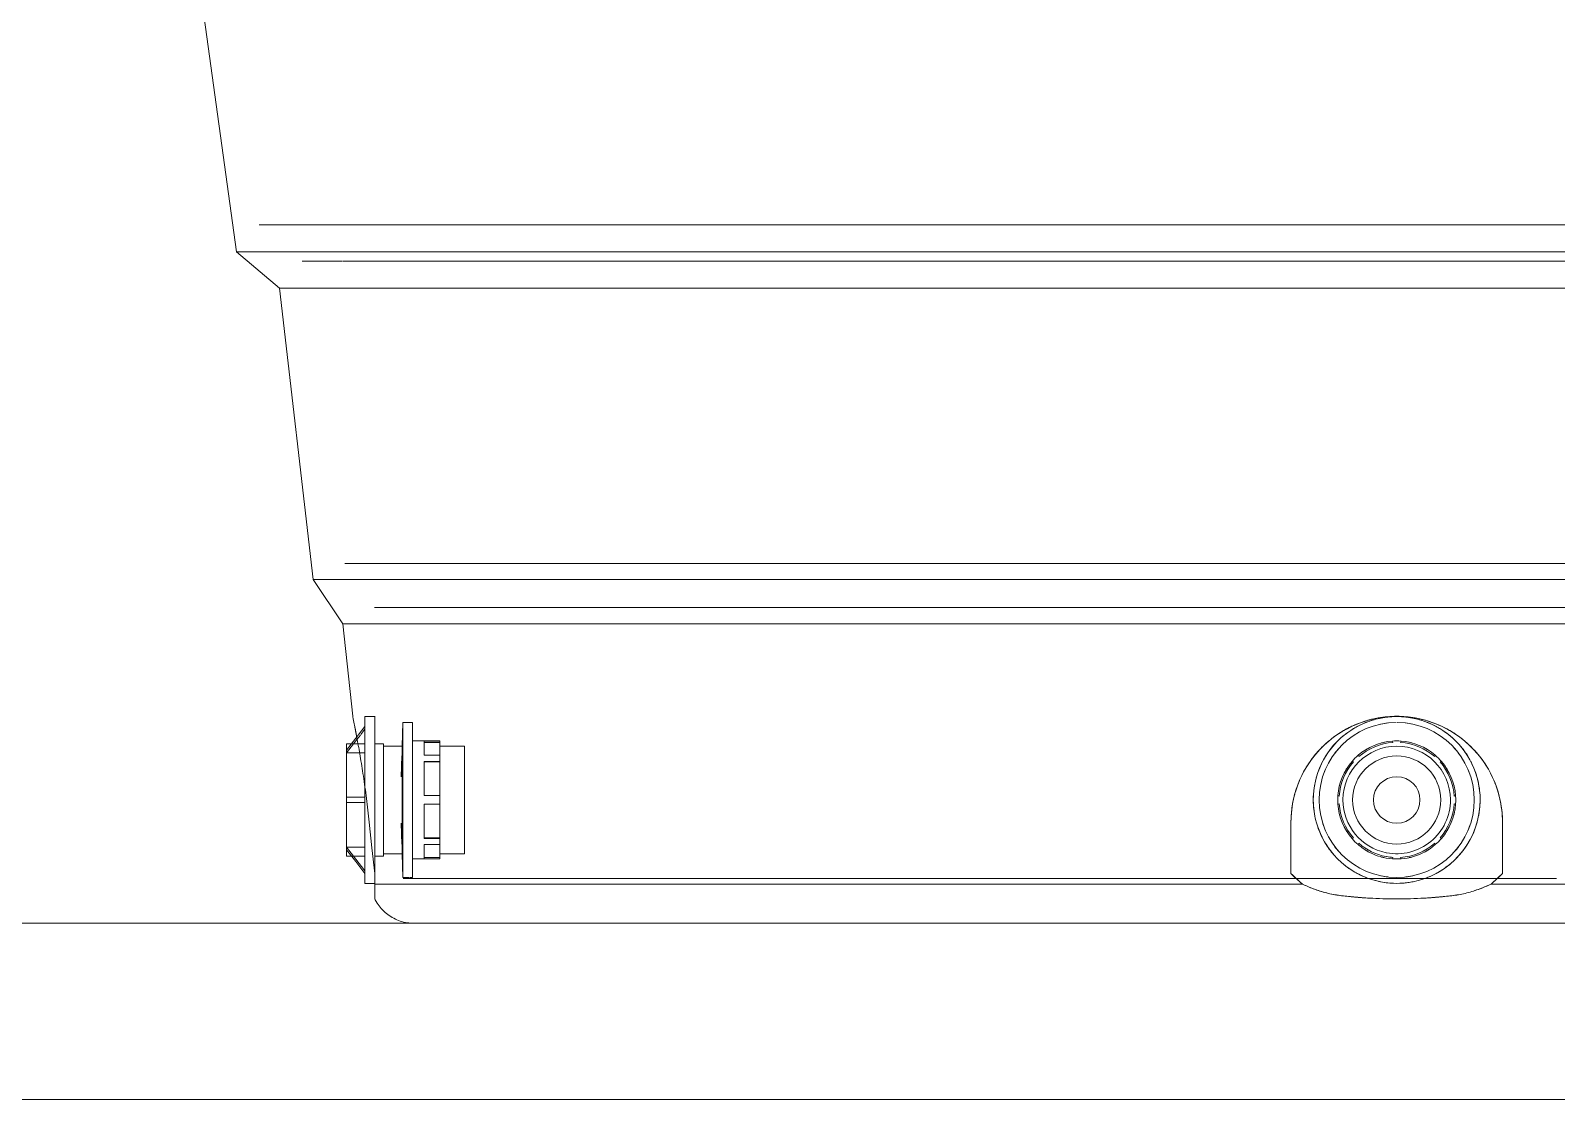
# Model space of a CAD drawing. Header units: metres. Extents: x -0.9 to 62, y -37.3 to 60.
# Drawn here: x 24.967 to 25.833, y 3.7 to 4.307 of the extents above; entities that cross this region are included whole.
import ezdxf

# ---------------------------------------------------------------- set-up
doc = ezdxf.new("R2010")
doc.units = ezdxf.units.M
for name, color, linetype, lineweight in [('A-DETL', 7, 'Continuous', 5), ('P-PIPE', 7, 'Continuous', 5), ('P-SANR-FIXT', 7, 'Continuous', 5)]:
    doc.layers.add(name, color=color, linetype=linetype, lineweight=lineweight)
doc.layers.add('A-FLOR', color=7, linetype='Continuous', lineweight=9, true_color=0x007f00)

# ---------------------------------------------------------------- blocks, each defined once
blk = doc.blocks.new('Caixa d_água de polietileno 1000 a 5000 Litros - Fortlev - 1000 L-3723394-DD')
at = {"layer": 'P-SANR-FIXT', "color": 8, "true_color": 0x808080}
for p, q in [((43.38991, 4.45319), (43.4273, 4.18104)), ((43.4273, 4.18104), (43.45171, 4.16055)), ((43.4273, 4.18104), (44.7443, 4.18104)), ((43.45171, 4.16055), (43.4708, 3.99521)), ((44.71988, 4.16055), (43.45171, 4.16055)), ((43.4708, 3.99521), (43.4878, 3.97)), ((43.4708, 3.99521), (44.7008, 3.99521)), ((43.4878, 3.97), (43.49332, 3.91748)), ((44.68379, 3.97), (43.4878, 3.97)), ((44.03225, 3.82225), (43.5058, 3.82225)), ((44.6658, 3.82225), (44.13934, 3.82225))]:
    blk.add_line(p, q, dxfattribs=at)
at = {"layer": 'P-SANR-FIXT', "color": 254, "true_color": 0xd2d2d2}
for p, q in [((43.46405, 4.19636), (43.44015, 4.19636)), ((43.46405, 4.19636), (43.44015, 4.19636)), ((44.7075, 4.19636), (43.4641, 4.19636)), ((44.7075, 4.19636), (43.4641, 4.19636)), ((43.47089, 4.17588), (43.46457, 4.17588)), ((43.47089, 4.17588), (43.46457, 4.17588)), ((43.48721, 4.17588), (43.47107, 4.17588)), ((43.48721, 4.17588), (43.47107, 4.17588)), ((44.04128, 4.17588), (43.48751, 4.17588)), ((44.04128, 4.17588), (43.48751, 4.17588)), ((44.13012, 4.17588), (44.04148, 4.17588)), ((44.13012, 4.17588), (44.04148, 4.17588)), ((44.70052, 4.17588), (44.13032, 4.17588)), ((44.70052, 4.17588), (44.13032, 4.17588)), ((44.68276, 4.00423), (43.48884, 4.00423)), ((44.68276, 4.00423), (43.48884, 4.00423)), ((43.50576, 3.97914), (44.66583, 3.97914)), ((43.50576, 3.97914), (44.66583, 3.97914)), ((43.5058, 3.91748), (43.5058, 3.85748)), ((43.5058, 3.84633), (43.5058, 3.85748)), ((44.0258, 3.85748), (44.0258, 3.82823)), ((44.1458, 3.82823), (44.1458, 3.85748)), ((43.5058, 3.82823), (43.5058, 3.8462)), ((43.50608, 3.82225), (43.5058, 3.82225)), ((43.52529, 3.82534), (43.52196, 3.82534)), ((43.52529, 3.82534), (43.52196, 3.82534)), ((43.53685, 3.82534), (43.52551, 3.82534)), ((43.53685, 3.82534), (43.52551, 3.82534)), ((43.58385, 3.82534), (43.5371, 3.82534)), ((43.58385, 3.82534), (43.5371, 3.82534)), ((43.62525, 3.82534), (43.58387, 3.82534)), ((43.62525, 3.82534), (43.58387, 3.82534)), ((44.00978, 3.82534), (43.62537, 3.82534)), ((44.00978, 3.82534), (43.62537, 3.82534)), ((44.0111, 3.82534), (44.01007, 3.82534)), ((44.0111, 3.82534), (44.01007, 3.82534)), ((44.02879, 3.82534), (44.01114, 3.82534)), ((44.02879, 3.82534), (44.01114, 3.82534)), ((44.14267, 3.82534), (44.02893, 3.82534)), ((44.14267, 3.82534), (44.02893, 3.82534)), ((44.16153, 3.82534), (44.14281, 3.82534)), ((44.16153, 3.82534), (44.14281, 3.82534)), ((44.17646, 3.82534), (44.16181, 3.82534)), ((44.17646, 3.82534), (44.16181, 3.82534))]:
    blk.add_line(p, q, dxfattribs=at)
at = {"layer": 'P-SANR-FIXT', "color": 7, "true_color": 0xefefef}
for p, q in [((43.4273, 4.18104), (43.45805, 4.18104)), ((43.46653, 4.16055), (43.45171, 4.16055)), ((43.4708, 3.99521), (43.49482, 3.99521)), ((43.50636, 3.97), (43.4878, 3.97)), ((43.52332, 3.82225), (43.50608, 3.82225))]:
    blk.add_line(p, q, dxfattribs=at)
at = {"layer": 'P-SANR-FIXT', "color": 7, "true_color": 0xf9f9f9}
for p, q in [((43.45805, 4.18104), (43.45963, 4.18104)), ((43.45984, 4.18104), (43.46532, 4.18104)), ((43.46532, 4.18104), (43.50113, 4.18104)), ((43.50118, 4.18104), (43.63634, 4.18104)), ((43.63634, 4.18104), (43.67023, 4.18104)), ((43.67044, 4.18104), (43.74365, 4.18104)), ((43.74365, 4.18104), (43.82345, 4.18104)), ((43.82345, 4.18104), (43.90814, 4.18104)), ((43.90814, 4.18104), (43.95182, 4.18104)), ((43.95182, 4.18104), (44.0858, 4.18104)), ((44.0858, 4.18104), (44.46554, 4.18104)), ((43.52267, 4.16055), (43.46665, 4.16055)), ((43.75634, 4.16055), (43.5228, 4.16055)), ((43.95679, 4.16055), (43.75634, 4.16055)), ((44.12907, 4.16055), (43.95679, 4.16055)), ((44.37752, 4.16055), (44.12907, 4.16055)), ((43.49482, 3.99521), (43.49542, 3.99521)), ((43.49571, 3.99521), (43.50957, 3.99521)), ((43.50957, 3.99521), (44.04192, 3.99521)), ((44.04192, 3.99521), (44.17332, 3.99521)), ((44.17332, 3.99521), (44.38054, 3.99521)), ((43.50777, 3.97), (43.50636, 3.97)), ((43.51234, 3.97), (43.50787, 3.97)), ((43.54256, 3.97), (43.51259, 3.97)), ((44.12846, 3.97), (43.54276, 3.97)), ((44.1709, 3.97), (44.12846, 3.97)), ((44.53773, 3.97), (44.1709, 3.97)), ((44.0258, 3.82823), (44.0258, 3.85748)), ((44.1458, 3.85748), (44.1458, 3.82823)), ((43.53584, 3.82225), (43.52378, 3.82225)), ((43.58401, 3.82225), (43.53602, 3.82225)), ((43.70794, 3.82225), (43.58415, 3.82225)), ((43.73543, 3.82225), (43.70797, 3.82225)), ((43.8181, 3.82225), (43.73554, 3.82225)), ((44.03225, 3.82225), (43.81825, 3.82225)), ((44.16289, 3.82225), (44.13934, 3.82225)), ((44.49766, 3.82225), (44.16304, 3.82225))]:
    blk.add_line(p, q, dxfattribs=at)
at = {"layer": 'P-SANR-FIXT', "color": 8, "true_color": 0x808080, "flags": 128}
for points in [[(43.50271, 3.85748), (43.50425, 3.84286), (43.5058, 3.82823)], [(44.0258, 3.82823), (44.0258, 3.84286), (44.0258, 3.85748)], [(44.1458, 3.85748), (44.1458, 3.84286), (44.1458, 3.82823)], [(43.52818, 3.8), (43.52718, 3.80002), (43.52618, 3.80008), (43.52519, 3.80018), (43.5242, 3.80032), (43.52321, 3.8005), (43.52224, 3.80072), (43.52127, 3.80097), (43.52031, 3.80127), (43.51937, 3.8016), (43.51844, 3.80197), (43.51753, 3.80238), (43.51663, 3.80283), (43.51576, 3.8033), (43.5149, 3.80382), (43.51406, 3.80437), (43.51325, 3.80495), (43.51246, 3.80556), (43.51169, 3.8062), (43.51096, 3.80688), (43.51024, 3.80758), (43.50956, 3.80831), (43.50891, 3.80907), (43.50829, 3.80985), (43.5077, 3.81066), (43.50714, 3.81149), (43.50662, 3.81234), (43.50613, 3.81322), (43.5058, 3.81386)], [(43.53466, 3.8), (43.53376, 3.8), (43.53105, 3.8), (43.52924, 3.8), (43.52831, 3.8), (43.52818, 3.8)], [(43.52818, 3.8), (43.52862, 3.8), (43.52996, 3.8), (43.53219, 3.8), (43.5353, 3.8), (43.53929, 3.8), (43.54416, 3.8), (43.54989, 3.8), (43.55649, 3.8), (43.56392, 3.8), (43.5722, 3.8), (43.58129, 3.8), (43.59119, 3.8), (43.60189, 3.8), (43.61335, 3.8), (43.62557, 3.8), (43.63853, 3.8), (43.65221, 3.8), (43.66658, 3.8), (43.68162, 3.8), (43.6973, 3.8), (43.71361, 3.8), (43.73051, 3.8), (43.74798, 3.8), (43.76599, 3.8), (43.78451, 3.8), (43.80352, 3.8), (43.82298, 3.8), (43.84285, 3.8), (43.86312, 3.8), (43.88374, 3.8), (43.90468, 3.8), (43.92592, 3.8), (43.94741, 3.8), (43.96912, 3.8), (43.99102, 3.8), (44.01307, 3.8), (44.03524, 3.8), (44.05748, 3.8), (44.07978, 3.8), (44.10208, 3.8), (44.12436, 3.8), (44.14657, 3.8), (44.16869, 3.8), (44.19067, 3.8)]]:
    blk.add_lwpolyline(points, dxfattribs=at)
at = {"layer": 'P-SANR-FIXT', "color": 7, "true_color": 0xf9f9f9, "flags": 128}
for points in [[(44.0258, 3.85748), (44.0258, 3.84286), (44.0258, 3.82823)], [(44.1458, 3.82823), (44.1458, 3.84286), (44.1458, 3.85748)]]:
    blk.add_lwpolyline(points, dxfattribs=at)
at = {"layer": 'P-SANR-FIXT', "color": 254, "true_color": 0xd2d2d2, "flags": 128}
for points in [[(44.00269, 3.8), (43.98092, 3.8), (43.95911, 3.8), (43.93749, 3.8), (43.91611, 3.8), (43.89501, 3.8), (43.87421, 3.8), (43.85375, 3.8), (43.83366, 3.8), (43.81397, 3.8), (43.79472, 3.8), (43.77593, 3.8), (43.75764, 3.8), (43.73987, 3.8), (43.72266, 3.8), (43.70603, 3.8), (43.69, 3.8), (43.67461, 3.8), (43.65988, 3.8), (43.64583, 3.8), (43.63248, 3.8), (43.61986, 3.8), (43.60798, 3.8), (43.59687, 3.8), (43.58654, 3.8), (43.577, 3.8), (43.56829, 3.8), (43.5604, 3.8), (43.55335, 3.8), (43.54715, 3.8), (43.54181, 3.8), (43.53735, 3.8), (43.53466, 3.8)], [(44.18057, 3.8), (44.15852, 3.8), (44.13636, 3.8), (44.11411, 3.8), (44.09182, 3.8), (44.06952, 3.8), (44.04724, 3.8), (44.02502, 3.8), (44.00291, 3.8)]]:
    blk.add_lwpolyline(points, dxfattribs=at)
at = {"layer": 'P-SANR-FIXT', "color": 8, "true_color": 0x808080}
for start, end in [(106.70585, 120), (90.00471, 103.33137), (76.67116, 90), (60, 73.29508), (120.13246, 133.35604), (46.64526, 59.87311), (136.69563, 150), (30, 43.30735), (150.06926, 163.37091), (16.63035, 29.93812), (166.6069, 180), (360, 13.39297)]:
    blk.add_arc((44.0858, 3.85748), 0.06, start, end, dxfattribs=at)
at = {"layer": 'P-SANR-FIXT', "color": 7, "true_color": 0xefefef}
for start, end in [(106.70585, 120), (90.00471, 103.33137), (76.67116, 90), (60, 73.29508), (120.13246, 133.35604), (46.64526, 59.87311), (136.69563, 150), (30, 43.30735), (150.06926, 163.37091), (16.63035, 29.93812), (166.6069, 180), (0, 13.39297)]:
    blk.add_arc((44.0858, 3.85748), 0.06, start, end, dxfattribs=at)
at = {"layer": 'P-SANR-FIXT', "color": 254, "true_color": 0xd2d2d2}
for start, end in [(103.33137, 106.70585), (73.29508, 76.67116), (133.35604, 136.69563), (43.30735, 46.64526), (163.37091, 166.6069), (13.39297, 16.63035)]:
    blk.add_arc((44.0858, 3.85748), 0.06, start, end, dxfattribs=at)
at = {"layer": 'P-SANR-FIXT', "color": 7, "true_color": 0xf9f9f9}
for start, end in [(105, 106.70585), (103.33137, 105), (73.29508, 76.67116), (135, 136.69563), (133.35604, 135), (43.30735, 46.64526), (163.37091, 166.6069), (13.39297, 16.63035)]:
    blk.add_arc((44.0858, 3.85748), 0.06, start, end, dxfattribs=at)
at = {"layer": 'P-SANR-FIXT', "color": 254, "true_color": 0xd2d2d2}
for points, knots in [([(43.49559, 3.90596), (43.4952, 3.90807), (43.49394, 3.91457), (43.49334, 3.91748), (43.49332, 3.91748)], [-0.3998113, -0.3998113, -0.3998113, -0.3998113, -0.2857143, 0, 0, 0, 0]), ([(43.5058, 3.81386), (43.5058, 3.81384), (43.5058, 3.8139), (43.5058, 3.81415), (43.5058, 3.81445), (43.5058, 3.81477), (43.5058, 3.81514), (43.5058, 3.81566), (43.5058, 3.81646), (43.5058, 3.81757), (43.5058, 3.81932), (43.5058, 3.82098), (43.5058, 3.82225)], [-1, -1, -1, -1, -0.833333, -0.75, -0.666667, -0.583333, -0.5, -0.416667, -0.333333, -0.25, -0.166667, 0, 0, 0, 0])]:
    blk.add_open_spline(points, degree=3, knots=knots, dxfattribs=at)
at = {"layer": 'P-SANR-FIXT', "color": 8, "true_color": 0x808080}
for points, knots in [([(43.49332, 3.91748), (43.49334, 3.91748), (43.49398, 3.91436), (43.49585, 3.9047), (43.49756, 3.89512), (43.49939, 3.88368), (43.50119, 3.87093), (43.50222, 3.86197), (43.50271, 3.85748)], [-1, -1, -1, -1, -0.714286, -0.571429, -0.428571, -0.285714, -0.142857, 0, 0, 0, 0]), ([(44.0258, 3.85748), (44.0258, 3.86446), (44.02765, 3.87491), (44.03354, 3.88757), (44.03952, 3.89615), (44.04693, 3.90359), (44.0584, 3.91166), (44.07507, 3.91778), (44.09651, 3.91779), (44.11319, 3.91166), (44.12465, 3.9036), (44.13206, 3.89616), (44.13806, 3.88757), (44.14395, 3.87492), (44.1458, 3.86446), (44.1458, 3.85748)], [-1, -1, -1, -1, -0.888889, -0.833333, -0.777778, -0.722222, -0.666667, -0.555556, -0.444444, -0.333333, -0.277778, -0.222222, -0.166667, -0.111111, 0, 0, 0, 0]), ([(43.5058, 3.82225), (43.5058, 3.82098), (43.5058, 3.81932), (43.5058, 3.81757), (43.5058, 3.81646), (43.5058, 3.81566), (43.5058, 3.81514), (43.5058, 3.81477), (43.5058, 3.81445), (43.5058, 3.81415), (43.5058, 3.8139), (43.5058, 3.81384), (43.5058, 3.81386)], [-1, -1, -1, -1, -0.833333, -0.75, -0.666667, -0.583333, -0.5, -0.416667, -0.333333, -0.25, -0.166667, 0, 0, 0, 0]), ([(44.13934, 3.82225), (44.13695, 3.82111), (44.13331, 3.81959), (44.12837, 3.81797), (44.12462, 3.81694), (44.12081, 3.81616), (44.11694, 3.81562), (44.11369, 3.81529), (44.11109, 3.81505), (44.10915, 3.81486), (44.10721, 3.81468), (44.10461, 3.81447), (44.10005, 3.81419), (44.09093, 3.81383), (44.08053, 3.81383), (44.07142, 3.81419), (44.06687, 3.81448), (44.06428, 3.81469), (44.06233, 3.81487), (44.06039, 3.81506), (44.05779, 3.8153), (44.05453, 3.81564), (44.05065, 3.81618), (44.04685, 3.81696), (44.04312, 3.81799), (44.03821, 3.81961), (44.03461, 3.82111), (44.03225, 3.82225)], [-1, -1, -1, -1, -0.928571, -0.892857, -0.857143, -0.821429, -0.785714, -0.75, -0.732143, -0.714286, -0.696429, -0.678571, -0.642857, -0.571429, -0.428571, -0.357143, -0.321429, -0.303571, -0.285714, -0.267857, -0.25, -0.214286, -0.178571, -0.142857, -0.107143, -0.071429, 0, 0, 0, 0])]:
    blk.add_open_spline(points, degree=3, knots=knots, dxfattribs=at)
at = {"layer": 'P-SANR-FIXT', "color": 7, "true_color": 0xefefef}
for points, knots in [([(44.06856, 3.91495), (44.06407, 3.9136), (44.05651, 3.91033), (44.04887, 3.90495), (44.04542, 3.90187), (44.04459, 3.90109)], [-0.4077794, -0.4077794, -0.4077794, -0.4077794, -0.3333333, -0.2777778, -0.2597015, -0.2597015, -0.2597015, -0.2597015]), ([(44.08579, 3.91748), (44.08228, 3.91748), (44.07762, 3.91707), (44.07306, 3.91613), (44.07194, 3.91586)], [-0.5, -0.5, -0.5, -0.5, -0.44444444, -0.4262688, -0.4262688, -0.4262688, -0.4262688]), ([(44.09965, 3.91586), (44.09853, 3.91613), (44.09397, 3.91707), (44.08931, 3.91748), (44.0858, 3.91748)], [-0.57376244, -0.57376244, -0.57376244, -0.57376244, -0.55555556, -0.50002583, -0.50002583, -0.50002583, -0.50002583]), ([(44.127, 3.9011), (44.12618, 3.90188), (44.12272, 3.90496), (44.11509, 3.91033), (44.10752, 3.9136), (44.10303, 3.91495)], [-0.7403421, -0.7403421, -0.7403421, -0.7403421, -0.7222222, -0.6666667, -0.5922565, -0.5922565, -0.5922565, -0.5922565]), ([(44.04214, 3.89865), (44.04132, 3.89777), (44.03821, 3.89427), (44.03354, 3.88757), (44.03009, 3.88016), (44.02863, 3.87573), (44.02829, 3.87459)], [-0.2413095, -0.2413095, -0.2413095, -0.2413095, -0.2222222, -0.1666667, -0.1111111, -0.0921567, -0.0921567, -0.0921567, -0.0921567]), ([(44.14331, 3.87459), (44.14297, 3.87573), (44.14151, 3.88017), (44.13806, 3.88757), (44.13337, 3.89428), (44.13027, 3.89778), (44.12945, 3.89865)], [-0.9078528, -0.9078528, -0.9078528, -0.9078528, -0.8888889, -0.8333333, -0.7777778, -0.7587299, -0.7587299, -0.7587299, -0.7587299]), ([(44.03859, 3.81956), (44.0389, 3.81944), (44.04044, 3.81888), (44.04323, 3.81797), (44.04573, 3.81728), (44.04699, 3.81698)], [-0.93766506, -0.93766506, -0.93766506, -0.93766506, -0.92857143, -0.89285714, -0.85714286, -0.85714286, -0.85714286, -0.85714286]), ([(44.12473, 3.817), (44.12599, 3.81731), (44.12848, 3.81799), (44.13128, 3.81892), (44.13284, 3.81949), (44.13319, 3.81962)], [-0.14285714, -0.14285714, -0.14285714, -0.14285714, -0.10714286, -0.07142857, -0.06119618, -0.06119618, -0.06119618, -0.06119618]), ([(44.04699, 3.81698), (44.04825, 3.81668), (44.05079, 3.81616), (44.05466, 3.81562), (44.0579, 3.81529), (44.0605, 3.81505), (44.0618, 3.81492), (44.06244, 3.81486)], [-0.8571429, -0.8571429, -0.8571429, -0.8571429, -0.8214286, -0.7857143, -0.75, -0.7321429, -0.7142857, -0.7142857, -0.7142857, -0.7142857]), ([(44.06244, 3.81486), (44.06309, 3.8148), (44.06439, 3.81468), (44.06698, 3.81447), (44.07154, 3.81419), (44.07545, 3.81403), (44.07806, 3.81397)], [-0.7142857, -0.7142857, -0.7142857, -0.7142857, -0.6964286, -0.6785714, -0.6428571, -0.5714286, -0.5714286, -0.5714286, -0.5714286]), ([(44.09367, 3.81397), (44.09627, 3.81404), (44.10017, 3.81419), (44.10472, 3.81448), (44.10732, 3.81469), (44.10861, 3.81481), (44.10926, 3.81487)], [-0.4285714, -0.4285714, -0.4285714, -0.4285714, -0.3571429, -0.3214286, -0.3035714, -0.2857143, -0.2857143, -0.2857143, -0.2857143]), ([(44.10926, 3.81487), (44.10991, 3.81493), (44.11121, 3.81506), (44.11381, 3.8153), (44.11706, 3.81564), (44.12094, 3.81618), (44.12348, 3.8167), (44.12473, 3.817)], [-0.2857143, -0.2857143, -0.2857143, -0.2857143, -0.2678571, -0.25, -0.2142857, -0.1785714, -0.1428571, -0.1428571, -0.1428571, -0.1428571])]:
    blk.add_open_spline(points, degree=3, knots=knots, dxfattribs=at)
at = {"layer": 'P-SANR-FIXT', "color": 7, "true_color": 0xf9f9f9}
for points in [[(44.07194, 3.91586), (44.07081, 3.91559), (44.06968, 3.91529), (44.06856, 3.91495)], [(44.10303, 3.91495), (44.10191, 3.91529), (44.10079, 3.91559), (44.09965, 3.91586)], [(44.04459, 3.90109), (44.04375, 3.9003), (44.04294, 3.89949), (44.04214, 3.89865)], [(44.12945, 3.89865), (44.12866, 3.89949), (44.12784, 3.9003), (44.127, 3.9011)], [(44.02777, 3.87273), (44.02764, 3.87225), (44.02753, 3.87178), (44.02741, 3.8713)], [(44.02829, 3.87459), (44.02811, 3.87399), (44.02794, 3.87339), (44.02778, 3.87279)], [(44.14381, 3.87279), (44.14365, 3.87339), (44.14348, 3.87399), (44.14331, 3.87459)], [(44.14418, 3.8713), (44.14407, 3.87177), (44.14395, 3.87225), (44.14383, 3.87273)], [(44.0258, 3.82823), (44.02679, 3.82725), (44.0278, 3.82629), (44.02883, 3.82534)], [(44.14277, 3.82534), (44.14379, 3.82629), (44.1448, 3.82725), (44.1458, 3.82823)], [(44.02898, 3.82519), (44.0296, 3.82462), (44.03023, 3.82405), (44.03086, 3.82348)], [(44.03114, 3.82323), (44.03151, 3.8229), (44.03188, 3.82257), (44.03225, 3.82225)], [(44.03225, 3.82225), (44.03429, 3.82127), (44.03636, 3.8204), (44.03845, 3.81961)], [(44.13319, 3.81962), (44.13355, 3.81975), (44.1339, 3.81989), (44.13425, 3.82003)], [(44.13446, 3.82011), (44.13611, 3.82076), (44.13773, 3.82147), (44.13934, 3.82225)], [(44.13934, 3.82225), (44.1398, 3.82264), (44.14025, 3.82305), (44.1407, 3.82345)], [(44.14074, 3.82348), (44.14137, 3.82405), (44.14199, 3.82462), (44.14261, 3.82519)]]:
    blk.add_open_spline(points, degree=3, dxfattribs=at)
at = {"layer": 'P-SANR-FIXT', "color": 7, "true_color": 0xefefef}
for points in [[(44.02741, 3.8713), (44.02634, 3.86678), (44.0258, 3.86213), (44.0258, 3.85748)], [(44.1458, 3.85748), (44.1458, 3.86213), (44.14525, 3.86678), (44.14418, 3.8713)], [(43.5058, 3.82348), (43.5058, 3.82374), (43.5058, 3.824), (43.5058, 3.82425)], [(44.07806, 3.81397), (44.08326, 3.81383), (44.08846, 3.81383), (44.09367, 3.81397)]]:
    blk.add_open_spline(points, degree=3, dxfattribs=at)
at = {"layer": 'P-SANR-FIXT', "color": 8, "true_color": 0x808080}
for points in [[(43.5058, 3.82823), (43.5058, 3.8272), (43.5058, 3.82518), (43.5058, 3.82321), (43.5058, 3.82225)], [(44.03225, 3.82225), (44.03115, 3.82321), (44.02897, 3.82518), (44.02685, 3.8272), (44.0258, 3.82823)], [(44.1458, 3.82823), (44.14475, 3.8272), (44.14263, 3.82518), (44.14045, 3.82321), (44.13934, 3.82225)], [(43.5058, 3.82225), (43.5058, 3.82238), (43.5058, 3.82251), (43.5058, 3.82264)]]:
    blk.add_open_spline(points, degree=3, dxfattribs=at)
at = {"layer": 'P-SANR-FIXT', "color": 254, "true_color": 0xd2d2d2}
blk.add_open_spline([(43.5058, 3.82264), (43.5058, 3.82292), (43.5058, 3.8232), (43.5058, 3.82348)], degree=3, dxfattribs=at)
blk = doc.blocks.new('Adaptador Soldavel com Anel para Caixa Dagua - Fortlev - Standard-3683053-DD')
at = {"layer": 'P-PIPE', "color": 253, "true_color": 0xa6a6a6}
for p, q in [((43.5058, 3.91735), (43.5003, 3.91735)), ((43.5003, 3.91735), (43.5003, 3.91174)), ((43.5058, 3.87), (43.5058, 3.91735)), ((43.49628, 3.9066), (43.49574, 3.90591)), ((43.49587, 3.90458), (43.49766, 3.90686)), ((43.5003, 3.91174), (43.49648, 3.90686)), ((43.49788, 3.90715), (43.5003, 3.91024)), ((43.5003, 3.91024), (43.5003, 3.91174)), ((43.5003, 3.91024), (43.5003, 3.87698)), ((43.5218, 3.914), (43.52136, 3.9005)), ((43.5273, 3.914), (43.5218, 3.914)), ((43.5218, 3.91333), (43.5218, 3.914)), ((43.5218, 3.87), (43.5218, 3.91332)), ((43.5273, 3.8814), (43.5273, 3.914)), ((43.5003, 3.90185), (43.49633, 3.90185)), ((43.5108, 3.90185), (43.5058, 3.90185)), ((43.5108, 3.87), (43.5108, 3.90185)), ((43.52136, 3.9005), (43.5108, 3.9005)), ((43.52136, 3.9005), (43.52136, 3.87)), ((43.5428, 3.9035), (43.5273, 3.9035)), ((43.5338, 3.90341), (43.5338, 3.89536)), ((43.5338, 3.90341), (43.5428, 3.90341)), ((43.5428, 3.90263), (43.5338, 3.90263)), ((43.5428, 3.90341), (43.5428, 3.9035)), ((43.5428, 3.90341), (43.5428, 3.90263)), ((43.5428, 3.89545), (43.5428, 3.90263)), ((43.5568, 3.9005), (43.5428, 3.9005)), ((43.5568, 3.87), (43.5568, 3.9005)), ((43.49748, 3.8968), (43.5003, 3.8968)), ((43.52118, 3.895), (43.5208, 3.8832)), ((43.5428, 3.89536), (43.5338, 3.89536)), ((43.5338, 3.8919), (43.5338, 3.87245)), ((43.5338, 3.8919), (43.5428, 3.8919)), ((43.5428, 3.89157), (43.5338, 3.89157)), ((43.5428, 3.8919), (43.5428, 3.89536)), ((43.5428, 3.8919), (43.5428, 3.89157)), ((43.5428, 3.87246), (43.5428, 3.89157)), ((43.5273, 3.87), (43.5273, 3.88139)), ((43.5428, 3.87245), (43.5338, 3.87245)), ((43.5428, 3.87), (43.5428, 3.87245)), ((43.5058, 3.84633), (43.5058, 3.87)), ((43.5108, 3.83815), (43.5108, 3.87)), ((43.52136, 3.87), (43.52136, 3.8395)), ((43.5218, 3.826), (43.5218, 3.87)), ((43.5273, 3.826), (43.5273, 3.87)), ((43.5338, 3.86755), (43.5338, 3.8481)), ((43.53382, 3.86755), (43.5428, 3.86755)), ((43.5428, 3.86755), (43.5428, 3.87)), ((43.5428, 3.84843), (43.5428, 3.86754)), ((43.5568, 3.8395), (43.5568, 3.87)), ((43.5208, 3.8568), (43.52118, 3.845)), ((43.5058, 3.82309), (43.5058, 3.84618)), ((43.5428, 3.84843), (43.5338, 3.84843)), ((43.5428, 3.8481), (43.5338, 3.8481)), ((43.5428, 3.84843), (43.5428, 3.8481)), ((43.5428, 3.84464), (43.5428, 3.8481)), ((43.50601, 3.83815), (43.5108, 3.83815)), ((43.5108, 3.8395), (43.51528, 3.8395)), ((43.5153, 3.8395), (43.52136, 3.8395)), ((43.52136, 3.8395), (43.5218, 3.826)), ((43.5273, 3.8365), (43.5428, 3.8365)), ((43.5338, 3.84464), (43.5338, 3.83659)), ((43.5338, 3.84464), (43.5428, 3.84464)), ((43.5428, 3.83737), (43.5338, 3.83737)), ((43.5428, 3.83659), (43.5338, 3.83659)), ((43.5428, 3.83737), (43.5428, 3.84455)), ((43.5428, 3.8395), (43.5568, 3.8395)), ((43.5428, 3.83737), (43.5428, 3.83659)), ((43.5428, 3.8365), (43.5428, 3.83659)), ((43.5218, 3.826), (43.52557, 3.826)), ((43.52584, 3.826), (43.5273, 3.826))]:
    blk.add_line(p, q, dxfattribs=at)
at = {"layer": 'P-PIPE', "color": 254, "true_color": 0xdfdfdf}
blk.add_line((43.5003, 3.91735), (43.5003, 3.91712), dxfattribs=at)
at = {"layer": 'P-PIPE'}
for p, q in [((43.49633, 3.90185), (43.4898, 3.90185)), ((43.4898, 3.90185), (43.4898, 3.8983)), ((43.4898, 3.8968), (43.4898, 3.8983)), ((43.4898, 3.8968), (43.4898, 3.8715)), ((43.4898, 3.8968), (43.49723, 3.8968)), ((43.4898, 3.87), (43.4898, 3.8715)), ((43.5003, 3.87698), (43.5003, 3.8715)), ((43.5003, 3.87), (43.5003, 3.8715)), ((43.4898, 3.8685), (43.4898, 3.87)), ((43.4898, 3.8685), (43.4898, 3.8432)), ((43.5003, 3.8685), (43.5003, 3.87)), ((43.5003, 3.8685), (43.5003, 3.82976)), ((43.4898, 3.8417), (43.4898, 3.8432)), ((43.5003, 3.8432), (43.4898, 3.8432)), ((43.4898, 3.8417), (43.4898, 3.83815)), ((43.4898, 3.83815), (43.5003, 3.83815)), ((43.5003, 3.82826), (43.5003, 3.82976)), ((43.5003, 3.82826), (43.5003, 3.82265)), ((43.5003, 3.82265), (43.5058, 3.82265)), ((43.5058, 3.82265), (43.5058, 3.82309))]:
    blk.add_line(p, q, dxfattribs=at)
at = {"layer": 'P-PIPE', "flags": 128}
for points in [[(43.49562, 3.90576), (43.49505, 3.90502), (43.4898, 3.8983)], [(43.4898, 3.8968), (43.49505, 3.90352), (43.49587, 3.90458)], [(43.5003, 3.8715), (43.49505, 3.8715), (43.4898, 3.8715)], [(43.4898, 3.8685), (43.49505, 3.8685), (43.5003, 3.8685)], [(43.5003, 3.82976), (43.49505, 3.83648), (43.4898, 3.8432)], [(43.4898, 3.8417), (43.49505, 3.83498), (43.5003, 3.82826)]]:
    blk.add_lwpolyline(points, dxfattribs=at)
blk = doc.blocks.new('Adaptador Soldavel com Anel para Caixa Dagua - Fortlev - Standard-V20-DD')
at = {"layer": 'P-PIPE', "color": 253, "true_color": 0xa6a6a6}
for p, q in [((44.08335, 3.90341), (44.08367, 3.90263)), ((44.08792, 3.90263), (44.08825, 3.90341)), ((44.06044, 3.8919), (44.06122, 3.89157)), ((44.06423, 3.89458), (44.0639, 3.89536)), ((44.10769, 3.89536), (44.10737, 3.89458)), ((44.11037, 3.89157), (44.11115, 3.89189)), ((44.05317, 3.87213), (44.05239, 3.87245)), ((44.11921, 3.87245), (44.11843, 3.87213)), ((44.05239, 3.86755), (44.05317, 3.86787)), ((44.11843, 3.86787), (44.11921, 3.86755)), ((44.06122, 3.84843), (44.06044, 3.8481)), ((44.0639, 3.84464), (44.06423, 3.84542)), ((44.10737, 3.84542), (44.10769, 3.84464)), ((44.11115, 3.84811), (44.11037, 3.84843)), ((44.08367, 3.83737), (44.08335, 3.83659)), ((44.08825, 3.83659), (44.08792, 3.83737))]:
    blk.add_line(p, q, dxfattribs=at)
at = {"layer": 'P-PIPE', "color": 254, "true_color": 0xdfdfdf}
for p, q in [((44.03868, 3.8715), (44.03847, 3.8715)), ((44.03847, 3.8715), (44.03868, 3.8715)), ((44.03847, 3.8685), (44.03868, 3.8685)), ((44.03868, 3.8685), (44.03847, 3.8685))]:
    blk.add_line(p, q, dxfattribs=at)
for radius, start, end in [(0.04735, 90.01247, 128.27214), (0.04735, 105.79651, 118.18462), (0.04735, 100.22421, 102.65356), (0.04735, 94.98014, 96.1679), (0.04735, 92.10598, 93.32849), (0.04735, 51.72786, 89.98774), (0.04735, 86.67115, 87.89355), (0.04735, 83.8313, 85.02262), (0.04735, 77.34257, 79.77338), (0.04735, 61.81538, 74.20222), (0.04735, 128.68393, 180), (0.04735, 128.66719, 130.58857), (0.04735, 121.81538, 128.34597), (0.04735, 118.18462, 121.81538), (0.04735, 58.18462, 61.81538), (0.04735, 51.45756, 58.18462), (0.04735, 46.91077, 51.42636), (0.04735, 0, 51.32086), (0.04735, 135.43186, 164.55771), (0.04735, 45.79699, 46.91077), (0.04735, 32.11239, 42.65202), (0.04735, 17.36459, 27.58062), (0.04735, 1.81538, 14.21074), (0.04735, 178.18462, 180), (0.04735, 169.32603, 178.18462), (0.04735, 0, 1.81538), (0.04735, 180, 240), (0.04735, 180, 181.81538), (0.04735, 181.81538, 194.21074), (0.04735, 285, 360), (0.04735, 349.32603, 358.18462), (0.04735, 358.18462, 360), (0.04735, 197.36459, 207.89782), (0.04735, 315.43186, 344.55771), (0.04735, 212.11239, 222.65202), (0.04735, 225.79699, 238.18462), (0.04735, 238.18462, 241.81538), (0.04735, 240, 251.58802), (0.04735, 241.81538, 254.20222), (0.04735, 285.79651, 298.18462), (0.04735, 298.18462, 301.81538), (0.04735, 301.81538, 310.58857), (0.04735, 251.87624, 255), (0.04735, 255.32006, 285), (0.04735, 257.5081, 267.89355), (0.044, 258.29466, 263.35326), (0.04735, 272.10598, 278.29703), (0.044, 276.64518, 282.01984), (0.04735, 278.59415, 282.34371)]:
    blk.add_arc((44.0858, 3.87), radius, start, end, dxfattribs=at)
at = {"layer": 'P-PIPE', "color": 253, "true_color": 0xa6a6a6}
for radius, start, end in [(0.04735, 96.1679, 100.22421), (0.04735, 93.32849, 94.98014), (0.04735, 85.02262, 86.67115), (0.04735, 79.77338, 83.8313), (0.044, 90.35219, 180), (0.044, 96.64674, 102.02504), (0.044, 0, 89.65356), (0.044, 77.98016, 83.35482), (0.044, 137.97843, 143.3543), (0.0305, 0.51286, 179.64128), (0.0335, 94.19049, 130.80951), (0.0327, 93.72603, 131.27397), (0.0335, 119.37596, 122.7071), (0.0335, 102.2929, 105.62404), (0.0335, 85.80951, 94.19049), (0.0327, 48.72603, 86.27397), (0.0335, 49.48454, 85.80951), (0.0335, 74.37596, 77.7071), (0.0335, 57.2929, 60.62404), (0.044, 36.64727, 42.02677), (0.0335, 139.18357, 175.80259), (0.0327, 138.71911, 176.26705), (0.0335, 130.80951, 139.18357), (0.025, 0, 180), (0.0335, 40.80951, 49.19049), (0.0327, 3.72603, 41.27397), (0.0335, 4.19049, 40.80951), (0.044, 156.64622, 162.0233), (0.0335, 147.2979, 150.12708), (0.0132, 0, 180), (0.0335, 29.87292, 32.7071), (0.044, 17.97932, 23.35534), (0.0335, 175.80259, 180), (0.0335, 164.37292, 167.71206), (0.0335, 12.2929, 15.62404), (0.0335, 0, 4.19049), (0.044, 180, 360), (0.0335, 180, 184.19741), (0.0335, 184.19741, 220.81643), (0.0335, 192.28794, 195.62708), (0.0327, 183.73295, 221.28089), (0.0305, 180, 258.84877), (0.025, 180, 0), (0.0132, 180, 0), (0.0305, 258.98916, 0), (0.0327, 318.72603, 356.27397), (0.0335, 319.19049, 355.80951), (0.0335, 344.37596, 347.7071), (0.0335, 355.80951, 0), (0.044, 197.9767, 203.35378), (0.044, 336.64466, 342.02068), (0.0335, 209.379, 212.7021), (0.0335, 220.81643, 229.19049), (0.0327, 228.72603, 259.30057), (0.0327, 273.72603, 311.27397), (0.0335, 310.80951, 319.19049), (0.0335, 327.2929, 330.62404), (0.044, 216.6457, 222.02157), (0.0335, 229.19049, 234.03781), (0.0335, 234.07504, 253.19119), (0.0335, 237.2929, 240.62404), (0.0335, 253.60317, 265.80951), (0.0335, 254.37596, 257.7071), (0.0327, 259.73238, 266.27397), (0.0335, 265.80951, 274.19049), (0.0335, 274.19049, 286.39683), (0.0335, 282.2929, 285.62404), (0.0335, 286.62349, 310.80951), (0.0335, 299.37596, 302.7071), (0.044, 317.97323, 323.35273)]:
    blk.add_arc((44.0858, 3.87), radius, start, end, dxfattribs=at)

msp = doc.modelspace()

# ---------------------------------------------------------------- linework, layer by layer
at = {"layer": 'A-DETL', "color": 9, "true_color": 0xc0c0c0}
for p, q in [((24.09278, 3.8), (27.39278, 3.8)), ((24.24278, 3.7), (27.24278, 3.7))]:
    msp.add_line(p, q, dxfattribs=at)
at = {"layer": 'A-FLOR', "color": 9, "true_color": 0xaad4aa}
for p, q in [((27.51379, 3.8), (24.04278, 3.8)), ((24.04278, 3.7), (27.51379, 3.7))]:
    msp.add_line(p, q, dxfattribs=at)

# ---------------------------------------------------------------- block references
at = {"layer": 'P-PIPE', "color": 253, "true_color": 0xa6a6a6}
for name in ['Adaptador Soldavel com Anel para Caixa Dagua - Fortlev - Standard-3683053-DD', 'Adaptador Soldavel com Anel para Caixa Dagua - Fortlev - Standard-V20-DD']:
    msp.add_blockref(name, (-18.34302, 0), dxfattribs=at)
at = {"layer": 'P-SANR-FIXT', "color": 254, "true_color": 0xd2d2d2}
msp.add_blockref('Caixa d_água de polietileno 1000 a 5000 Litros - Fortlev - 1000 L-3723394-DD', (-18.34302, 0), dxfattribs=at)

doc.saveas('drawing.dxf')
